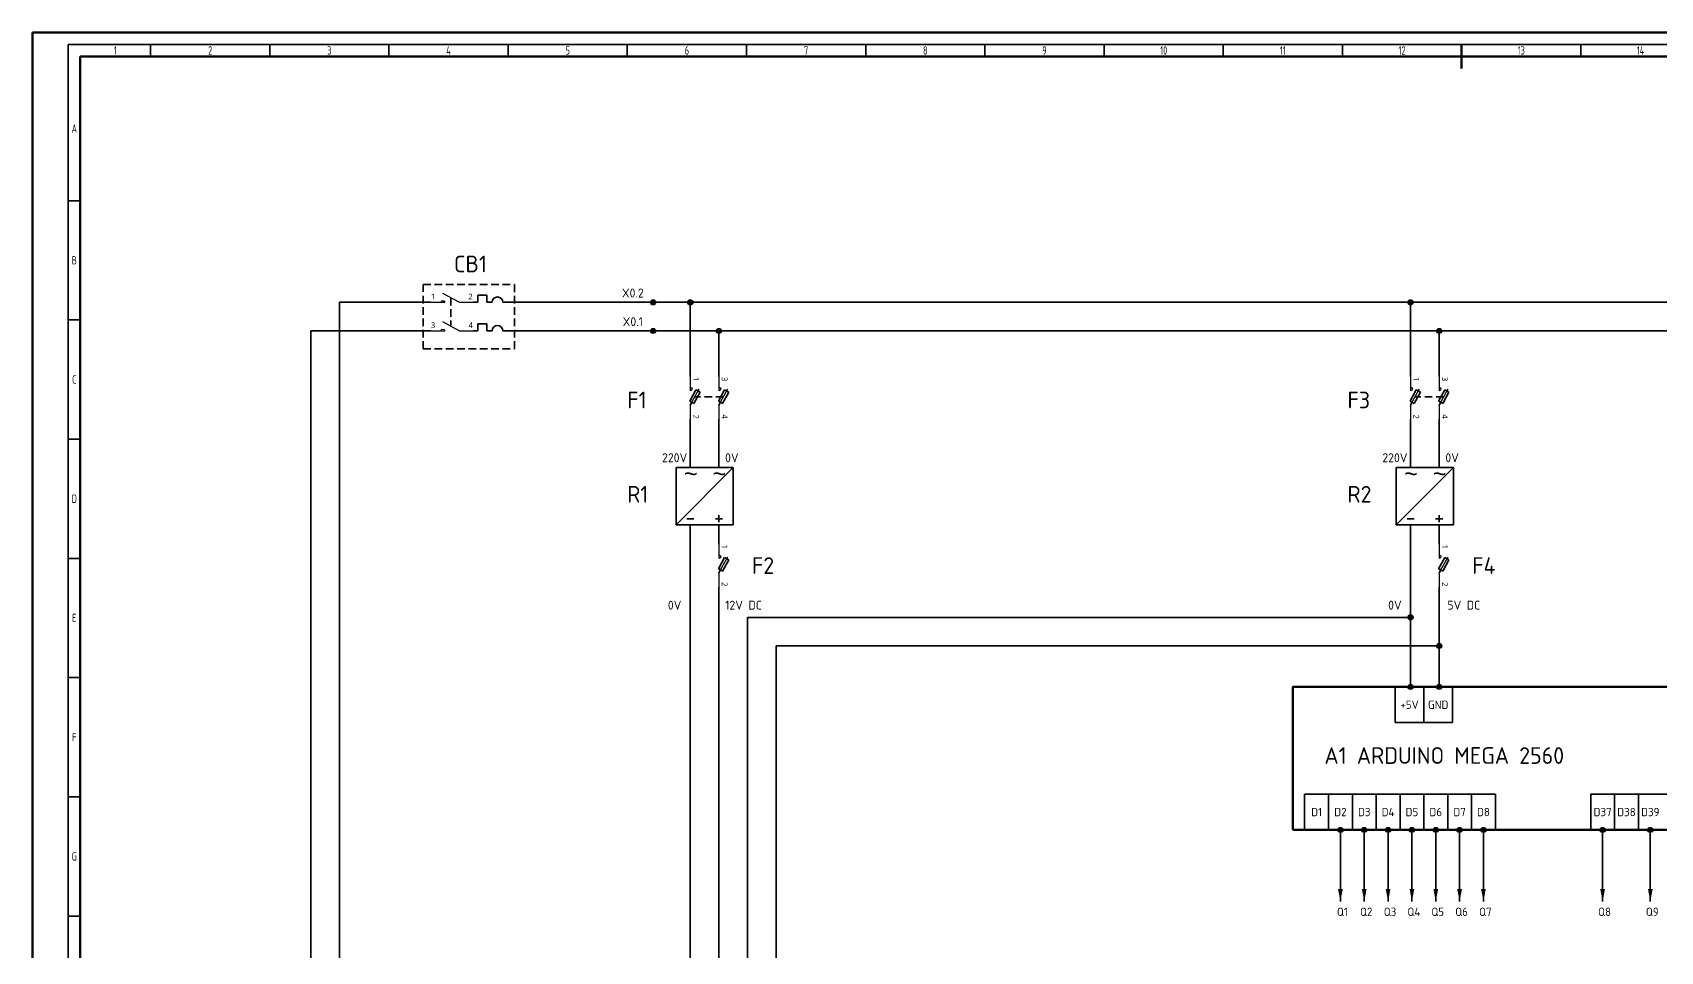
# Model space of a CAD drawing. Header units: millimetres. Extents: x -419 to 9215, y 1224 to 3301.
# Drawn here: x 1270 to 1953, y 1681 to 2066 of the extents above; entities that cross this region are included whole.
import ezdxf
from ezdxf.enums import TextEntityAlignment as Align

# ---------------------------------------------------------------- set-up
doc = ezdxf.new("R2010")
doc.units = ezdxf.units.MM
doc.linetypes.add('HIDDEN2', pattern=[4.7625, 3.175, -1.5875])
for name, color, linetype, lineweight in [('Chu', 241, 'Continuous', 35), ('Net 0.35', 20, 'Continuous', 35), ('Net 0.7', 7, 'Continuous', 70)]:
    doc.layers.add(name, color=color, linetype=linetype, lineweight=lineweight)
for name, color, linetype in [('Layer3', 7, 'HIDDEN2'), ('PHA_A', 1, 'Continuous'), ('PHA_C', 5, 'Continuous'), ('PHA_N', 7, 'Continuous'), ('SYMS', 7, 'Continuous'), ('TERMS', 4, 'Continuous'), ('THIET_BI', 4, 'Continuous')]:
    doc.layers.add(name, color=color, linetype=linetype)
doc.styles.add('SLDTEXTSTYLE1', font='TXT', dxfattribs={"width": 0.7})
doc.styles.get("Standard").update_dxf_attribs({"font": 'arial.ttf'})
doc.styles.add('WD_IEC', font='Meiryo UI.ttf')

# ---------------------------------------------------------------- blocks, each defined once
blk = doc.blocks.new('VMS21P')
for p, q in [((0, 7.5), (0, 2.5)), ((0, -2.5), (-3.12, 3.12)), ((0, -2.5), (0, -7.5))]:
    blk.add_line(p, q)
blk.add_arc((0, 3.12), 0.625, 90, 270)
at = {"style": 'WD_IEC'}
for tag, p in [('INST', (-5.25, 6.75)), ('LOC', (-5.25, 3.75)), ('TAG2', (-5.25, 0.75)), ('DESC1', (-5.25, -6.75)), ('XREF', (-5.25, -3.75)), ('DESC2', (-5.25, -9.75)), ('DESC3', (-5.25, -12.75))]:
    blk.add_attdef(tag, text='', height=2.5, dxfattribs=at).set_placement(p, align=Align.RIGHT)
blk.add_attdef('TERM01', text='', height=2, rotation=90, dxfattribs=at).set_placement((-1, 7.5), align=Align.RIGHT)
at = {"style": 'WD_IEC', "flags": 1}
for tag, p, height in [('X2TERM01', (0, 7.5), 0.32), ('X4LINK', (-2.91, 0), 0.32), ('X1LINK', (-0.5, 0), 0.32), ('CONTACT', (4, -3.5), 1), ('FAMILY', (4, -5), 1), ('X8TERM02', (0, -7.5), 0.32)]:
    blk.add_attdef(tag, p, '', height=height, dxfattribs=at)
at = {"style": 'WD_IEC'}
blk.add_attdef('TERM02', (-1, -7.5), '', height=2, rotation=90, dxfattribs=at)
blk = doc.blocks.new('WDDOT')
for radius in [0.72, 0.449, 0.223]:
    blk.add_circle((0, 0), radius)

msp = doc.modelspace()

# ---------------------------------------------------------------- linework, layer by layer
at = {"lineweight": 35}
for p, q in [((1544.7, 1862.27), (1547.7, 1862.27)), ((1556.7, 1862.27), (1559.7, 1862.27)), ((1558.2, 1860.77), (1558.2, 1863.77)), ((1846.85, 1862.27), (1849.85, 1862.27)), ((1858.85, 1862.27), (1861.85, 1862.27)), ((1860.35, 1860.77), (1860.35, 1863.77))]:
    msp.add_line(p, q, dxfattribs=at)
at = {"layer": 'Layer3', "lineweight": 35}
for p, q in [((1434.12, 1960.52), (1472.42, 1960.52)), ((1434.12, 1960.52), (1434.12, 1933.52)), ((1472.42, 1933.52), (1472.42, 1960.52)), ((1434.12, 1933.52), (1472.42, 1933.52))]:
    msp.add_line(p, q, dxfattribs=at)
at = {"layer": 'Layer3', "color": 4, "lineweight": 35}
for p, q in [((1445.79, 1954.89), (1445.79, 1942.89)), ((1560.07, 1913.31), (1548.07, 1913.31)), ((1862.22, 1913.31), (1850.22, 1913.31))]:
    msp.add_line(p, q, dxfattribs=at)
at = {"layer": 'Net 0.35', "linetype": 'Continuous', "lineweight": 35}
for p, q in [((1285.28, 1230.13), (1285.28, 2061.13)), ((1285.28, 2061.13), (2454.28, 2061.13)), ((1319.78, 2061.13), (1319.78, 2056.13)), ((1369.78, 2061.13), (1369.78, 2056.13)), ((1419.78, 2061.13), (1419.78, 2056.13)), ((1469.78, 2061.13), (1469.78, 2056.13)), ((1519.78, 2061.13), (1519.78, 2056.13)), ((1569.78, 2061.13), (1569.78, 2056.13)), ((1619.78, 2061.13), (1619.78, 2056.13)), ((1669.78, 2061.13), (1669.78, 2056.13)), ((1719.78, 2061.13), (1719.78, 2056.13)), ((1769.78, 2061.13), (1769.78, 2056.13)), ((1819.78, 2061.13), (1819.78, 2056.13)), ((1919.78, 2061.13), (1919.78, 2056.13)), ((1290.28, 1995.63), (1285.28, 1995.63)), ((1290.28, 1945.63), (1285.28, 1945.63)), ((1290.28, 1895.63), (1285.28, 1895.63)), ((1290.28, 1845.63), (1285.28, 1845.63)), ((1290.28, 1795.63), (1285.28, 1795.63)), ((1290.28, 1745.63), (1285.28, 1745.63)), ((1290.28, 1695.63), (1285.28, 1695.63))]:
    msp.add_line(p, q, dxfattribs=at)
at = {"layer": 'Net 0.7', "linetype": 'Continuous', "lineweight": 70}
for p, q in [((1290.28, 1235.13), (1290.28, 2056.13)), ((1290.28, 2056.13), (2449.28, 2056.13)), ((1869.78, 2051.13), (1869.78, 2061.13))]:
    msp.add_line(p, q, dxfattribs=at)
at = {"layer": 'Net 0.7'}
msp.add_lwpolyline([(1270.28, 1225.13), (2459.28, 1225.13), (2459.28, 2066.13), (1270.28, 2066.13)], close=True, dxfattribs=at)
at = {"layer": 'PHA_A', "lineweight": 35}
for p, q in [((1399.05, 1953.02), (1399.05, 1469.61)), ((1399.05, 1953.02), (1437.17, 1953.02)), ((1469.42, 1953.02), (2372.86, 1953.02)), ((1546.2, 1921.94), (1546.2, 1953.02)), ((1848.35, 1921.94), (1848.35, 1953.02)), ((1546.2, 1902.06), (1546.2, 1883.69)), ((1848.35, 1902.06), (1848.35, 1883.69)), ((1558.2, 1859.69), (1558.2, 1851.6)), ((1860.35, 1859.69), (1860.35, 1851.6)), ((1558.2, 1833.6), (1558.2, 1576.48)), ((1860.35, 1833.6), (1860.35, 1791.75)), ((1860.35, 1808.9), (1582.2, 1808.9)), ((1582.2, 1808.9), (1582.2, 1576.48))]:
    msp.add_line(p, q, dxfattribs=at)
at = {"layer": 'PHA_C', "lineweight": 35}
for p, q in [((1818.92, 1731.75), (1818.92, 1701.75)), ((1828.92, 1731.75), (1828.92, 1701.75)), ((1838.92, 1731.75), (1838.92, 1701.75)), ((1848.92, 1731.75), (1848.92, 1701.75)), ((1858.92, 1731.75), (1858.92, 1701.75)), ((1868.92, 1731.75), (1868.92, 1701.75)), ((1878.92, 1731.75), (1878.92, 1701.75)), ((1928.92, 1731.75), (1928.92, 1701.75)), ((1948.92, 1731.75), (1948.92, 1701.75))]:
    msp.add_line(p, q, dxfattribs=at)
for points in [[(1818.92, 1701.75, 0, 2, 0), (1818.92, 1707.01, 2, 2, 0)], [(1828.92, 1701.75, 0, 2, 0), (1828.92, 1707.01, 2, 2, 0)], [(1838.92, 1701.75, 0, 2, 0), (1838.92, 1707.01, 2, 2, 0)], [(1848.92, 1701.75, 0, 2, 0), (1848.92, 1707.01, 2, 2, 0)], [(1858.92, 1701.75, 0, 2, 0), (1858.92, 1707.01, 2, 2, 0)], [(1868.92, 1701.75, 0, 2, 0), (1868.92, 1707.01, 2, 2, 0)], [(1878.92, 1701.75, 0, 2, 0), (1878.92, 1707.01, 2, 2, 0)], [(1928.92, 1701.75, 0, 2, 0), (1928.92, 1707.01, 2, 2, 0)], [(1948.92, 1701.75, 0, 2, 0), (1948.92, 1707.01, 2, 2, 0)]]:
    msp.add_lwpolyline(points, format="xyseb", dxfattribs=at)
at = {"layer": 'PHA_N', "lineweight": 35}
for p, q in [((1387.05, 1941.02), (1387.05, 1469.61)), ((1387.05, 1941.02), (1437.17, 1941.02)), ((1469.42, 1941.02), (2372.86, 1941.02)), ((1558.2, 1921.94), (1558.2, 1941.02)), ((1860.35, 1921.94), (1860.35, 1941.02)), ((1558.2, 1902.06), (1558.2, 1883.69)), ((1860.35, 1902.06), (1860.35, 1883.69)), ((1546.2, 1576.5), (1546.2, 1859.69)), ((1848.35, 1791.75), (1848.35, 1859.69)), ((1570.2, 1820.9), (1570.2, 1576.5)), ((1570.2, 1820.9), (1848.35, 1820.9))]:
    msp.add_line(p, q, dxfattribs=at)
at = {"layer": 'THIET_BI', "lineweight": 35}
for p, q in [((1457.04, 1953.02), (1457.04, 1956.02)), ((1457.04, 1956.02), (1460.79, 1956.02)), ((1460.79, 1956.02), (1460.79, 1953.02)), ((1455.17, 1953.02), (1457.04, 1953.02)), ((1460.79, 1953.02), (1463.04, 1953.02)), ((1467.54, 1953.02), (1469.42, 1953.02)), ((1455.17, 1941.02), (1457.04, 1941.02)), ((1457.04, 1941.02), (1457.04, 1944.02)), ((1457.04, 1944.02), (1460.79, 1944.02)), ((1460.79, 1944.02), (1460.79, 1941.02)), ((1460.79, 1941.02), (1463.04, 1941.02)), ((1467.54, 1941.02), (1469.42, 1941.02)), ((1545.98, 1911.6), (1548.56, 1916.26)), ((1547.72, 1910.62), (1550.3, 1915.28)), ((1550.3, 1915.28), (1548.56, 1916.26)), ((1557.98, 1911.6), (1560.56, 1916.26)), ((1559.72, 1910.62), (1562.3, 1915.28)), ((1562.3, 1915.28), (1560.56, 1916.26)), ((1848.13, 1911.6), (1850.71, 1916.26)), ((1849.87, 1910.62), (1852.45, 1915.28)), ((1852.45, 1915.28), (1850.71, 1916.26)), ((1860.13, 1911.6), (1862.71, 1916.26)), ((1861.87, 1910.62), (1864.45, 1915.28)), ((1864.45, 1915.28), (1862.71, 1916.26)), ((1545.98, 1911.6), (1547.72, 1910.62)), ((1546.2, 1909.94), (1546.84, 1911.1)), ((1558.84, 1911.1), (1557.98, 1911.6)), ((1558.2, 1909.94), (1558.84, 1911.1)), ((1558.84, 1911.1), (1559.72, 1910.62)), ((1848.13, 1911.6), (1849.87, 1910.62)), ((1848.35, 1909.94), (1848.99, 1911.1)), ((1860.99, 1911.1), (1860.13, 1911.6)), ((1860.35, 1909.94), (1860.99, 1911.1)), ((1860.99, 1911.1), (1861.87, 1910.62)), ((1546.2, 1903.94), (1546.2, 1902.06)), ((1558.2, 1903.94), (1558.2, 1902.06)), ((1848.35, 1903.94), (1848.35, 1902.06)), ((1860.35, 1903.94), (1860.35, 1902.06)), ((1540.2, 1883.69), (1540.2, 1859.69)), ((1540.2, 1859.69), (1564.2, 1883.69)), ((1540.2, 1883.69), (1564.2, 1883.69)), ((1564.2, 1859.69), (1564.2, 1883.69)), ((1842.35, 1883.69), (1842.35, 1859.69)), ((1842.35, 1859.69), (1866.35, 1883.69)), ((1842.35, 1883.69), (1866.35, 1883.69)), ((1866.35, 1859.69), (1866.35, 1883.69)), ((1540.2, 1859.69), (1564.2, 1859.69)), ((1842.35, 1859.69), (1866.35, 1859.69)), ((1557.98, 1841.26), (1560.56, 1845.93)), ((1559.72, 1840.28), (1562.3, 1844.95)), ((1562.3, 1844.95), (1560.56, 1845.93)), ((1860.13, 1841.26), (1862.71, 1845.93)), ((1861.87, 1840.28), (1864.45, 1844.95)), ((1864.45, 1844.95), (1862.71, 1845.93)), ((1558.84, 1840.77), (1557.98, 1841.26)), ((1558.2, 1839.6), (1558.84, 1840.77)), ((1558.84, 1840.77), (1559.72, 1840.28)), ((1860.99, 1840.77), (1860.13, 1841.26)), ((1860.35, 1839.6), (1860.99, 1840.77)), ((1860.99, 1840.77), (1861.87, 1840.28)), ((1860.35, 1833.6), (1860.35, 1831.73)), ((1841.92, 1776.75), (1841.92, 1791.75)), ((1853.92, 1791.75), (1853.92, 1776.75)), ((1865.92, 1776.75), (1865.92, 1791.75)), ((1853.92, 1776.75), (1841.92, 1776.75)), ((1853.92, 1776.75), (1865.92, 1776.75)), ((1883.92, 1746.75), (1803.92, 1746.75)), ((1803.92, 1746.75), (1803.92, 1731.75)), ((1813.92, 1731.75), (1813.92, 1746.75)), ((1823.92, 1731.75), (1823.92, 1746.75)), ((1833.92, 1731.75), (1833.92, 1746.75)), ((1843.92, 1731.75), (1843.92, 1746.75)), ((1853.92, 1731.75), (1853.92, 1746.75)), ((1863.92, 1731.75), (1863.92, 1746.75)), ((1873.92, 1731.75), (1873.92, 1746.75)), ((1883.92, 1731.75), (1883.92, 1746.75)), ((1923.92, 1731.75), (1923.92, 1746.75)), ((1923.92, 1746.75), (2053.92, 1746.75)), ((1933.92, 1731.75), (1933.92, 1746.75)), ((1943.92, 1731.75), (1943.92, 1746.75)), ((1933.92, 1731.75), (1943.92, 1731.75))]:
    msp.add_line(p, q, dxfattribs=at)
at = {"layer": 'THIET_BI', "lineweight": 50}
msp.add_lwpolyline([(1798.92, 1731.75), (2088.92, 1731.75), (2088.92, 1791.75), (1798.92, 1791.75)], close=True, dxfattribs=at)
at = {"layer": 'THIET_BI', "lineweight": 35}
for centre in [(1465.29, 1953.02), (1465.29, 1941.02)]:
    msp.add_arc(centre, 2.25, 0, 180, dxfattribs=at)

# ---------------------------------------------------------------- block references
at = {"layer": 'PHA_A', "lineweight": 35, "xscale": 1.5000000075, "yscale": 1.5000000075, "zscale": 1.5000000075}
for p in [(1530.62, 1953.02), (1546.2, 1953.02), (1848.35, 1953.02), (1860.35, 1808.9)]:
    msp.add_blockref('WDDOT', p, dxfattribs=at)
at = {"layer": 'SYMS', "lineweight": 35, "xscale": 1.5000000075, "yscale": 1.5000000075, "zscale": 1.5000000075}
for p in [(1530.62, 1941.02), (1558.2, 1941.02), (1860.35, 1941.02), (1848.35, 1820.9), (1848.35, 1791.75), (1860.35, 1791.75), (1818.92, 1731.75), (1828.92, 1731.75), (1838.92, 1731.75), (1848.92, 1731.75), (1858.92, 1731.75), (1868.92, 1731.75), (1878.92, 1731.75), (1928.92, 1731.75), (1948.92, 1731.75)]:
    msp.add_blockref('WDDOT', p, dxfattribs=at)
at = {"layer": 'TERMS', "lineweight": 35}
ref = msp.add_blockref('VMS21P', (1446.17, 1953.02), dxfattribs=dict(at, xscale=-1.200000006, yscale=1.200000006, zscale=1.200000006, rotation=90))
ref.add_attrib('TERM02', '2', (1453.1, 1954.22), dxfattribs={"height": 2.4, "style": 'WD_IEC'})
ref.add_attrib('TERM01', '1', dxfattribs={"height": 2.4, "style": 'WD_IEC'}).set_placement((1439.19, 1954.22), align=Align.RIGHT)
ref = msp.add_blockref('VMS21P', (1558.2, 1912.94), dxfattribs=dict(at, xscale=-1.200000006, yscale=1.200000006, zscale=1.200000006))
ref.add_attrib('TERM02', '4', (1559.4, 1906.01), dxfattribs={"height": 2.4, "rotation": 270, "style": 'WD_IEC'})
ref.add_attrib('TERM01', '3', dxfattribs={"height": 2.4, "rotation": 270, "style": 'WD_IEC'}).set_placement((1559.4, 1919.91), align=Align.RIGHT)
ref = msp.add_blockref('VMS21P', (1860.35, 1912.94), dxfattribs=dict(at, xscale=-1.200000006, yscale=1.200000006, zscale=1.200000006))
ref.add_attrib('TERM02', '4', (1861.55, 1906.01), dxfattribs={"height": 2.4, "rotation": 270, "style": 'WD_IEC'})
ref.add_attrib('TERM01', '3', dxfattribs={"height": 2.4, "rotation": 270, "style": 'WD_IEC'}).set_placement((1861.55, 1919.91), align=Align.RIGHT)
ref = msp.add_blockref('VMS21P', (1558.2, 1842.6), dxfattribs=dict(at, xscale=-1.200000006, yscale=1.200000006, zscale=1.200000006))
ref.add_attrib('TERM02', '2', (1559.4, 1835.67), dxfattribs={"height": 2.4, "rotation": 270, "style": 'WD_IEC'})
ref.add_attrib('TERM01', '1', dxfattribs={"height": 2.4, "rotation": 270, "style": 'WD_IEC'}).set_placement((1559.4, 1849.58), align=Align.RIGHT)
ref = msp.add_blockref('VMS21P', (1860.35, 1842.6), dxfattribs=dict(at, xscale=-1.200000006, yscale=1.200000006, zscale=1.200000006))
ref.add_attrib('TERM02', '2', (1861.55, 1835.67), dxfattribs={"height": 2.4, "rotation": 270, "style": 'WD_IEC'})
ref.add_attrib('TERM01', '1', dxfattribs={"height": 2.4, "rotation": 270, "style": 'WD_IEC'}).set_placement((1861.55, 1849.58), align=Align.RIGHT)
at = {"layer": 'THIET_BI', "lineweight": 35}
ref = msp.add_blockref('VMS21P', (1446.17, 1941.02), dxfattribs=dict(at, xscale=-1.200000006, yscale=1.200000006, zscale=1.200000006, rotation=90))
ref.add_attrib('TERM02', '4', (1453.18, 1942.22), dxfattribs={"layer": 'TERMS', "height": 2.4, "style": 'WD_IEC'})
ref.add_attrib('TERM01', '3', dxfattribs={"layer": 'TERMS', "height": 2.4, "style": 'WD_IEC'}).set_placement((1439.19, 1942.22), align=Align.RIGHT)
ref = msp.add_blockref('VMS21P', (1546.2, 1912.94), dxfattribs=dict(at, xscale=-1.200000006, yscale=1.200000006, zscale=1.200000006))
ref.add_attrib('TERM02', '2', (1547.4, 1905.93), dxfattribs={"layer": 'TERMS', "height": 2.4, "rotation": 270, "style": 'WD_IEC'})
ref.add_attrib('TERM01', '1', dxfattribs={"layer": 'TERMS', "height": 2.4, "rotation": 270, "style": 'WD_IEC'}).set_placement((1547.4, 1919.91), align=Align.RIGHT)
ref = msp.add_blockref('VMS21P', (1848.35, 1912.94), dxfattribs=dict(at, xscale=-1.200000006, yscale=1.200000006, zscale=1.200000006))
ref.add_attrib('TERM02', '2', (1849.55, 1905.93), dxfattribs={"layer": 'TERMS', "height": 2.4, "rotation": 270, "style": 'WD_IEC'})
ref.add_attrib('TERM01', '1', dxfattribs={"layer": 'TERMS', "height": 2.4, "rotation": 270, "style": 'WD_IEC'}).set_placement((1849.55, 1919.91), align=Align.RIGHT)

# ---------------------------------------------------------------- texts
at = {"layer": 'Chu', "char_height": 3.5, "attachment_point": 5, "style": 'SLDTEXTSTYLE1'}
for s, insert in [('{\\fTCVN 7284|b0|i0|c0|p34;1}', (1305.03, 2058.63)), ('{\\fTCVN 7284|b0|i0|c0|p34;2}', (1344.78, 2058.63)), ('{\\fTCVN 7284|b0|i0|c0|p34;3}', (1394.78, 2058.63)), ('{\\fTCVN 7284|b0|i0|c0|p34;4}', (1444.78, 2058.63)), ('{\\fTCVN 7284|b0|i0|c0|p34;5}', (1494.78, 2058.63)), ('{\\fTCVN 7284|b0|i0|c0|p34;6}', (1544.78, 2058.63)), ('{\\fTCVN 7284|b0|i0|c0|p34;7}', (1594.78, 2058.63)), ('{\\fTCVN 7284|b0|i0|c0|p34;8}', (1644.78, 2058.63)), ('{\\fTCVN 7284|b0|i0|c0|p34;9}', (1694.78, 2058.63)), ('{\\fTCVN 7284|b0|i0|c0|p34;10}', (1744.78, 2058.63)), ('{\\fTCVN 7284|b0|i0|c0|p34;11}', (1794.78, 2058.63)), ('{\\fTCVN 7284|b0|i0|c0|p34;12}', (1844.78, 2058.63)), ('{\\fTCVN 7284|b0|i0|c0|p34;13}', (1894.78, 2058.63)), ('{\\fTCVN 7284|b0|i0|c0|p34;14}', (1944.78, 2058.63)), ('{\\fTCVN 7284|b0|i0|c0|p34;A}', (1287.78, 2025.88)), ('{\\fTCVN 7284|b0|i0|c0|p34;B}', (1287.78, 1970.63)), ('{\\fTCVN 7284|b0|i0|c0|p34;C}', (1287.78, 1920.63)), ('{\\fTCVN 7284|b0|i0|c0|p34;D}', (1287.78, 1870.63)), ('{\\fTCVN 7284|b0|i0|c0|p34;E}', (1287.78, 1820.63)), ('{\\fTCVN 7284|b0|i0|c0|p34;F}', (1287.78, 1770.63)), ('{\\fTCVN 7284|b0|i0|c0|p34;G}', (1287.78, 1720.63))]:
    msp.add_mtext(s, dxfattribs=dict(at, insert=insert))
at = {"layer": 'Layer3', "lineweight": 35, "char_height": 7, "attachment_point": 1}
for s, insert in [('{\\fTCVN 7284|b0|i0|c0|p34;CB1}', (1447.06, 1972.59)), ('{\\fTCVN 7284|b0|i0|c0|p34;F1}', (1519.72, 1915.55)), ('{\\fTCVN 7284|b0|i0|c0|p34;F3}', (1821.87, 1915.55)), ('{\\fTCVN 7284|b0|i0|c0|p34;R1}', (1519.72, 1876.03)), ('{\\fTCVN 7284|b0|i0|c0|p34;R2}', (1821.87, 1876.03)), ('{\\fTCVN 7284|b0|i0|c0|p34;F2}', (1572.03, 1846.09)), ('{\\fTCVN 7284|b0|i0|c0|p34;F4}', (1874.18, 1846.09))]:
    msp.add_mtext_dynamic_manual_height_columns(s, width=66.8341, gutter_width=250.57, heights=[0], dxfattribs=dict(at, insert=insert))
at = {"layer": 'PHA_A', "lineweight": 35, "attachment_point": 1}
for s, width, gutter_width, insert, char_height in [('\\pxqc;{\\fTCVN 7284|b0|i0|c0|p34;\\C0;X0.2}', 48.9445, 187.93, (1497.62, 1958.78), 3.75), ('\\pxqc;{\\fTCVN 7284|b0|i0|c0|p34;\\C0;X0.1}', 48.9445, 187.93, (1497.62, 1946.78), 3.75), ('\\pxqc;{\\fTCVN 7284|b0|i0|c0|p34;\\C0;220V}', 48.9445, 187.93, (1515.15, 1889.7), 3.75), ('\\pxqc;{\\fTCVN 7284|b0|i0|c0|p34;\\C0;0V}', 48.9445, 187.93, (1539.15, 1889.7), 3.75), ('\\pxqc;{\\fTCVN 7284|b0|i0|c0|p34;\\C0;220V}', 48.9445, 187.93, (1817.3, 1889.7), 3.75), ('\\pxqc;{\\fTCVN 7284|b0|i0|c0|p34;\\C0;0V}', 48.9445, 187.93, (1841.3, 1889.7), 3.75), ('{\\C0;~}', 40.5078, 250.57, (1543.54, 1884.74), 7), ('{\\C0;~}', 40.5078, 250.57, (1555.54, 1884.74), 7), ('{\\C0;~}', 40.5078, 250.57, (1845.69, 1884.74), 7), ('{\\C0;~}', 40.5078, 250.57, (1857.69, 1884.74), 7), ('\\pxqc;{\\fTCVN 7284|b0|i0|c0|p34;\\C0;0V}', 48.9445, 187.93, (1515.15, 1827.88), 3.75), ('\\pxqc;{\\fTCVN 7284|b0|i0|c0|p34;\\C0;12V DC}', 48.9445, 187.93, (1544.05, 1827.88), 3.75), ('\\pxqc;{\\fTCVN 7284|b0|i0|c0|p34;\\C0;0V}', 48.9445, 187.93, (1817.3, 1827.88), 3.75), ('\\pxqc;{\\fTCVN 7284|b0|i0|c0|p34;\\C0;5V DC}', 48.9445, 187.93, (1846.2, 1827.88), 3.75)]:
    msp.add_mtext_dynamic_manual_height_columns(s, width=width, gutter_width=gutter_width, heights=[0], dxfattribs=dict(at, insert=insert, char_height=char_height))
at = {"layer": 'PHA_C', "lineweight": 35, "insert": (1812.18, 1766.45), "char_height": 7, "attachment_point": 1}
msp.add_mtext_dynamic_manual_height_columns('{\\fTCVN 7284|b0|i0|c0|p34;\\C0;A1 ARDUINO MEGA 2560}', width=141.9861, gutter_width=250.57, heights=[0], dxfattribs=at)
at = {"layer": 'THIET_BI', "lineweight": 35, "char_height": 3.5, "attachment_point": 5}
for s, insert in [('\\pxqc;{\\fTCVN 7284|b0|i0|c0|p34;\\C0;+5V}', (1847.92, 1784.25)), ('{\\fTCVN 7284|b0|i0|c0|p34;\\C0;GND}', (1859.92, 1784.25)), ('\\pxqc;{\\fTCVN 7284|b0|i0|c0|p34;\\C0;D1}', (1808.92, 1739.25)), ('\\pxqc;{\\fTCVN 7284|b0|i0|c0|p34;\\C0;D2}', (1818.92, 1739.25)), ('\\pxqc;{\\fTCVN 7284|b0|i0|c0|p34;\\C0;D3}', (1828.92, 1739.25)), ('\\pxqc;{\\fTCVN 7284|b0|i0|c0|p34;\\C0;D4}', (1838.92, 1739.25)), ('\\pxqc;{\\fTCVN 7284|b0|i0|c0|p34;\\C0;D5}', (1848.92, 1739.25)), ('\\pxqc;{\\fTCVN 7284|b0|i0|c0|p34;\\C0;D6}', (1858.92, 1739.25)), ('\\pxqc;{\\fTCVN 7284|b0|i0|c0|p34;\\C0;D7}', (1868.92, 1739.25)), ('\\pxqc;{\\fTCVN 7284|b0|i0|c0|p34;\\C0;D8}', (1878.92, 1739.25)), ('\\pxqc;{\\fTCVN 7284|b0|i0|c0|p34;\\C0;D37}', (1928.92, 1739.25)), ('\\pxqc;{\\fTCVN 7284|b0|i0|c0|p34;\\C0;D38}', (1938.92, 1739.25)), ('\\pxqc;{\\fTCVN 7284|b0|i0|c0|p34;\\C0;D39}', (1948.92, 1739.25)), ('\\pxqc;{\\fTCVN 7284|b0|i0|c0|p34;\\C0;Q1}', (1819.73, 1697.41)), ('\\pxqc;{\\fTCVN 7284|b0|i0|c0|p34;\\C0;Q2}', (1829.73, 1697.41)), ('\\pxqc;{\\fTCVN 7284|b0|i0|c0|p34;\\C0;Q3}', (1839.73, 1697.41)), ('\\pxqc;{\\fTCVN 7284|b0|i0|c0|p34;\\C0;Q4}', (1849.73, 1697.41)), ('\\pxqc;{\\fTCVN 7284|b0|i0|c0|p34;\\C0;Q5}', (1859.73, 1697.41)), ('\\pxqc;{\\fTCVN 7284|b0|i0|c0|p34;\\C0;Q6}', (1869.73, 1697.41)), ('\\pxqc;{\\fTCVN 7284|b0|i0|c0|p34;\\C0;Q7}', (1879.73, 1697.41)), ('\\pxqc;{\\fTCVN 7284|b0|i0|c0|p34;\\C0;Q8}', (1929.73, 1697.41)), ('\\pxqc;{\\fTCVN 7284|b0|i0|c0|p34;\\C0;Q9}', (1949.73, 1697.41))]:
    msp.add_mtext_dynamic_manual_height_columns(s, width=40.607, gutter_width=250.57, heights=[1.47], dxfattribs=dict(at, insert=insert))

doc.saveas('drawing.dxf')
